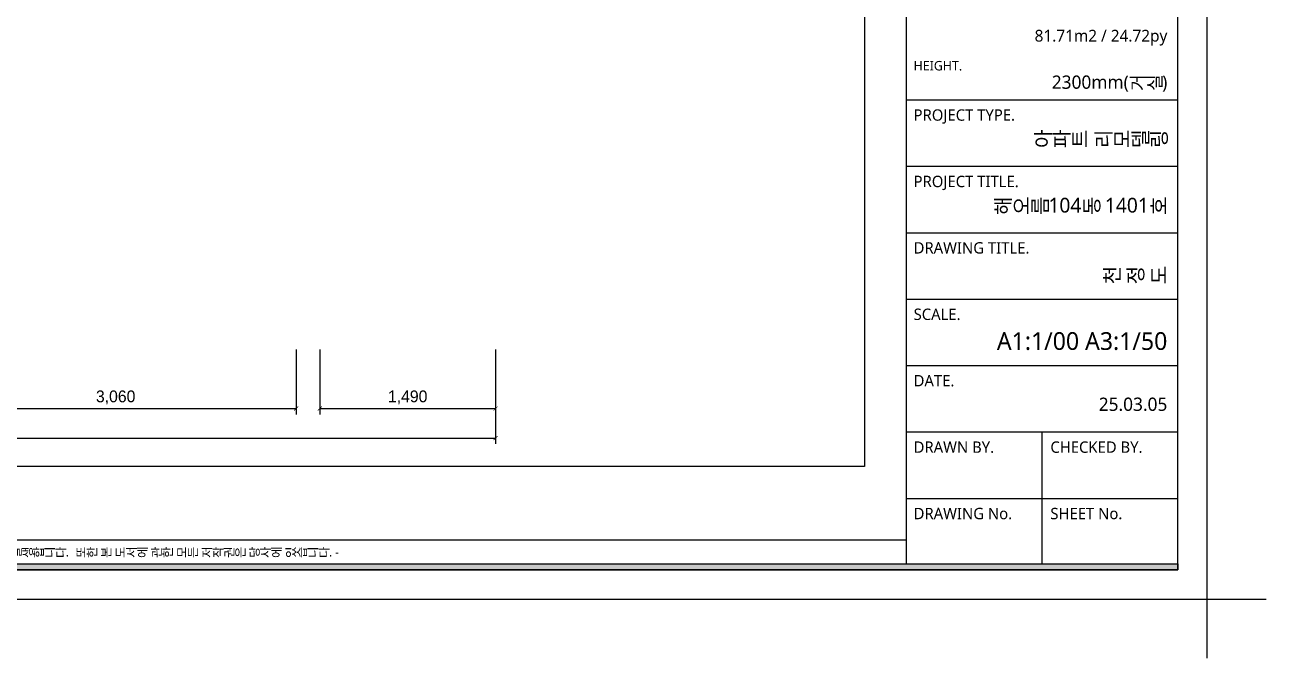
# Model space of a CAD drawing. Header units: inches. Extents: x 47110 to 276445, y 19043 to 183074.
# Drawn here: x 144534 to 155055, y 19043 to 24413 of the extents above; entities that cross this region are included whole.
import ezdxf
from ezdxf.enums import TextEntityAlignment as Align

# ---------------------------------------------------------------- set-up
doc = ezdxf.new("R2010")
doc.units = ezdxf.units.IN
doc.header["$LTSCALE"] = 50
doc.header["$MEASUREMENT"] = 0
doc.header["$PDSIZE"] = 700.071425
for name, color, linetype in [('07-DIM', 1, 'Continuous'), ('F-SYM', 7, 'Continuous'), ('FORM(YOURNAME)-11', 1, 'Continuous')]:
    doc.layers.add(name, color=color, linetype=linetype)
doc.styles.add('YOURNAME', font='@Microsoft JhengHei Light.ttf')
doc.styles.add('마감재', font='stylu.ttf')
doc.dimstyles.new('벽치수 Copy of DIM-50', dxfattribs={"dimscale": 50, "dimtxt": 2, "dimasz": 0.7, "dimexe": 1, "dimexo": 1, "dimgap": 0.7, "dimtad": 1, "dimdec": 0, "dimzin": 1, "dimdsep": 46, "dimlunit": 6, "dimtxsty": '마감재', "dimblk": 'ARCHTICK', "dimcen": -0.09, "dimclrd": 256, "dimclre": 256, "dimclrt": 3, "dimadec": 0, "dimazin": 0, "dimtfac": 1, "dimtdec": 0, "dimtix": 1, "dimtmove": 2, "dimatfit": 0, "dimldrblk": 'ARCHTICK', "dimfxl": 1, "dimtolj": 1, "dimtzin": 0, "dimarcsym": 0})

# ---------------------------------------------------------------- blocks, each defined once
blk = doc.blocks.new('FORM-PLAN')
at = {"layer": 'FORM(YOURNAME)-11'}
h = blk.add_hatch(color=256, dxfattribs=at)
h.dxf.hatch_style = 1
h.paths.add_polyline_path([(-71444, 55115), (10556, 55115), (10556, 54915), (-71444, 54915)])
h.paths.add_polyline_path([(-71444, -2085), (10556, -2085), (10556, -2285), (-71444, -2285)])
at = {"layer": 'Defpoints', "color": 158}
for p, q in [((1346, 54915), (1346, -2085)), ((1346, -1285), (-71444, -1285))]:
    blk.add_line(p, q, dxfattribs=at)
for points in [[(-71444, -2285), (10556, -2285), (10556, 55115), (-71444, 55115)], [(-69444, 53115), (-64, 53115), (-64, 1215), (-69444, 1215)]]:
    blk.add_lwpolyline(points, close=True, dxfattribs=at)
at = {"layer": 'Defpoints', "color": 1}
blk.add_lwpolyline([(11556, -5285), (11556, -3285), (13556, -3285)], dxfattribs=at)
at = {"layer": 'FORM(YOURNAME)-11', "color": 14}
for p, q in [((1346, 13651), (10556, 13651)), ((1346, 11398), (10556, 11398)), ((1346, 9146), (10556, 9146)), ((1346, 6893), (10556, 6893)), ((1346, 4641), (10556, 4641)), ((1346, 2388), (10556, 2388)), ((5951, 2388), (5951, -2085)), ((1346, 136), (10556, 136))]:
    blk.add_line(p, q, dxfattribs=at)
at = {"layer": 'FORM(YOURNAME)-11', "color": 250}
blk.add_lwpolyline([(-72444, -3285), (11556, -3285), (11556, 56115), (-72444, 56115)], close=True, dxfattribs=at)
at = {"layer": 'FORM(YOURNAME)-11'}
blk.add_lwpolyline([(-71444, -2085), (10556, -2085), (10556, -2285), (-71444, -2285)], close=True, dxfattribs=at)
at = {"layer": 'FORM(YOURNAME)-11', "color": 251, "style": 'YOURNAME'}
blk.add_text('HEIGHT.', height=321.8, dxfattribs=at).set_placement((1603, 14809), align=Align.MIDDLE_LEFT)
at = {"layer": 'FORM(YOURNAME)-11', "color": 14, "style": 'YOURNAME'}
for s, height, p in [('PROJECT TYPE.', 386.14, (1603, 13136)), ('PROJECT TITLE.', 386.14, (1603, 10883)), ('DRAWING TITLE.', 386.14, (1603, 8631)), ('SCALE.', 386.1, (1603, 6378)), ('DATE.', 386.1, (1603, 4126)), ('DRAWN BY.', 386.1, (1603, 1873)), ('CHECKED BY.', 386.14, (6240, 1873)), ('DRAWING No.', 386.14, (1603, -379)), ('SHEET No.', 386.1, (6240, -379))]:
    blk.add_text(s, height=height, dxfattribs=at).set_placement(p, align=Align.MIDDLE_LEFT)
at = {"layer": 'FORM(YOURNAME)-11', "color": 1, "style": 'YOURNAME'}
blk.add_text("- 본 도서는 어떠한 경우에도 무단으로 도용할 수 없으며 도용시 '지적재산권' 보호에 관한 법률에 의거, 법적 분쟁이 발생합니다.  또한 본 도서에 관한 모든 저작권은 당사에 있습니다. -", height=300, dxfattribs=at).set_placement((-32990, -1685), align=Align.MIDDLE_CENTER)
at = {"layer": 'FORM(YOURNAME)-11', "color": 3, "style": 'YOURNAME'}
for tag, height, p in [('1', 450, (9905, 18188)), ('2', 450, (9905, 17544)), ('3', 450, (9905, 16257)), ('4', 450, (9905, 14326)), ('5', 515, (9905, 12009)), ('6', 515, (9905, 9757)), ('7', 515, (9905, 7504)), ('8', 515, (9905, 5252)), ('9', 515, (9905, 2999)), ('10', 515, (5655, 811)), ('11', 515, (9905, 747)), ('12', 515, (5655, -1441)), ('13', 515, (9905, -1441))]:
    blk.add_attdef(tag, text='', height=height, dxfattribs=at).set_placement(p, align=Align.MIDDLE_RIGHT)
blk = doc.blocks.new('_ArchTick')
at = {"color": 0, "linetype": 'ByBlock', "const_width": 0.15}
blk.add_lwpolyline([(-0.5, -0.5), (0.5, 0.5)], dxfattribs=at)
blk = doc.blocks.new('*D337')
at = {"layer": '07-DIM', "lineweight": -2, "transparency": 16777216}
for p, q in [((138214, 21659), (138214, 20859)), ((148524, 21659), (148524, 20859)), ((138214, 20909), (148524, 20909))]:
    blk.add_line(p, q, dxfattribs=at)
at = {"layer": 'Defpoints', "color": 0, "transparency": 16777216}
for p in [(138214, 21709), (148524, 21709), (148524, 20909)]:
    blk.add_point(p, dxfattribs=at)
at = {"layer": '07-DIM', "lineweight": -2, "transparency": 16777216, "xscale": 35, "yscale": 35, "zscale": 35, "rotation": 180}
blk.add_blockref('_ArchTick', (138214, 20909), dxfattribs=at)
at = {"layer": '07-DIM', "lineweight": -2, "transparency": 16777216, "xscale": 35, "yscale": 35, "zscale": 35}
blk.add_blockref('_ArchTick', (148524, 20909), dxfattribs=at)
at = {"layer": '07-DIM', "color": 3, "transparency": 16777216, "insert": (143369, 21003), "char_height": 100, "attachment_point": 5, "style": '마감재'}
blk.add_mtext('\\A1;10,310', dxfattribs=at)
blk = doc.blocks.new('*D338')
at = {"layer": '07-DIM', "lineweight": -2, "transparency": 16777216}
for p, q in [((143774, 21659), (143774, 21109)), ((146834, 21659), (146834, 21109)), ((143774, 21159), (146834, 21159))]:
    blk.add_line(p, q, dxfattribs=at)
at = {"layer": 'Defpoints', "color": 0, "transparency": 16777216}
for p in [(143774, 21709), (146834, 21709), (146834, 21159)]:
    blk.add_point(p, dxfattribs=at)
at = {"layer": '07-DIM', "lineweight": -2, "transparency": 16777216, "xscale": 35, "yscale": 35, "zscale": 35, "rotation": 180}
blk.add_blockref('_ArchTick', (143774, 21159), dxfattribs=at)
at = {"layer": '07-DIM', "lineweight": -2, "transparency": 16777216, "xscale": 35, "yscale": 35, "zscale": 35}
blk.add_blockref('_ArchTick', (146834, 21159), dxfattribs=at)
at = {"layer": '07-DIM', "color": 3, "transparency": 16777216, "insert": (145304, 21253), "char_height": 100, "attachment_point": 5, "style": '마감재'}
blk.add_mtext('\\A1;3,060', dxfattribs=at)
blk = doc.blocks.new('*D339')
at = {"layer": '07-DIM', "lineweight": -2, "transparency": 16777216}
for p, q in [((147034, 21659), (147034, 21109)), ((148524, 21659), (148524, 21109)), ((147034, 21159), (148524, 21159))]:
    blk.add_line(p, q, dxfattribs=at)
at = {"layer": 'Defpoints', "color": 0, "transparency": 16777216}
for p in [(147034, 21709), (148524, 21709), (148524, 21159)]:
    blk.add_point(p, dxfattribs=at)
at = {"layer": '07-DIM', "lineweight": -2, "transparency": 16777216, "xscale": 35, "yscale": 35, "zscale": 35, "rotation": 180}
blk.add_blockref('_ArchTick', (147034, 21159), dxfattribs=at)
at = {"layer": '07-DIM', "lineweight": -2, "transparency": 16777216, "xscale": 35, "yscale": 35, "zscale": 35}
blk.add_blockref('_ArchTick', (148524, 21159), dxfattribs=at)
at = {"layer": '07-DIM', "color": 3, "transparency": 16777216, "insert": (147779, 21253), "char_height": 100, "attachment_point": 5, "style": '마감재'}
blk.add_mtext('\\A1;1,490', dxfattribs=at)

msp = doc.modelspace()

# ---------------------------------------------------------------- block references
at = {"layer": 'F-SYM'}
ref = msp.add_blockref('FORM-PLAN', (151666.3486319, 20363.7620237), dxfattribs=dict(at, xscale=0.2500000000000001, yscale=0.2500000000000001, zscale=0.2500000000000001))
ref.add_attrib('4', '2300mm(거실)', dxfattribs={"layer": 'FORM(YOURNAME)-11', "color": 3, "height": 112.5, "style": 'YOURNAME'}).set_placement((154217.6140018, 23926.5853317), align=Align.MIDDLE_RIGHT)
ref.add_attrib('3', '81.71m2 / 24.72py', dxfattribs={"layer": 'FORM(YOURNAME)-11', "color": 3, "height": 100, "style": 'YOURNAME'}).set_placement((154217.6140018, 24320.2513099), align=Align.MIDDLE_RIGHT)
ref.add_attrib('5', '아파트 리모델링', dxfattribs={"layer": 'FORM(YOURNAME)-11', "color": 3, "height": 125, "style": 'YOURNAME'}).set_placement((154217.6140018, 23450.4931627), align=Align.MIDDLE_RIGHT)
ref.add_attrib('6', '해오름104동 1401호', dxfattribs={"layer": 'FORM(YOURNAME)-11', "color": 3, "height": 125, "style": 'YOURNAME'}).set_placement((154217.6140018, 22883.1989816), align=Align.MIDDLE_RIGHT)
ref.add_attrib('7', '천 정 도', dxfattribs={"layer": 'FORM(YOURNAME)-11', "color": 3, "height": 125, "style": 'YOURNAME'}).set_placement((154217.6140018, 22295.3404021), align=Align.MIDDLE_RIGHT)
ref.add_attrib('8', 'A1:1/00 A3:1/50', dxfattribs={"layer": 'FORM(YOURNAME)-11', "color": 3, "height": 150, "style": 'YOURNAME'}).set_placement((154217.6140018, 21731.5232244), align=Align.MIDDLE_RIGHT)
ref.add_attrib('9', '25.03.05', dxfattribs={"layer": 'FORM(YOURNAME)-11', "color": 3, "height": 112.5, "style": 'YOURNAME'}).set_placement((154217.6140018, 21195.7743622), align=Align.MIDDLE_RIGHT)

# ---------------------------------------------------------------- dimensions: what is measured, and where the dimension line sits
at = {"layer": '07-DIM'}
for base, p1, p2, picture, middle in [((148524.1899062, 20908.6753044), (138214.1899062, 21708.6753044), (148524.1899062, 21708.6753044), '*D337', (143369.1899062, 21003.045729)), ((146834.1899062, 21158.6753044), (143774.1899062, 21708.6753044), (146834.1899062, 21708.6753044), '*D338', (145304.1899062, 21253.045729)), ((148524.1899062, 21158.6753044), (147034.1899062, 21708.6753044), (148524.1899062, 21708.6753044), '*D339', (147779.1899062, 21253.045729))]:
    dim = msp.add_linear_dim(base=base, p1=p1, p2=p2, angle=0, dimstyle='벽치수 Copy of DIM-50', dxfattribs=at)
    dim.commit()
    dim.dimension.update_dxf_attribs({"geometry": picture, "text_midpoint": middle})

doc.saveas('drawing.dxf')
